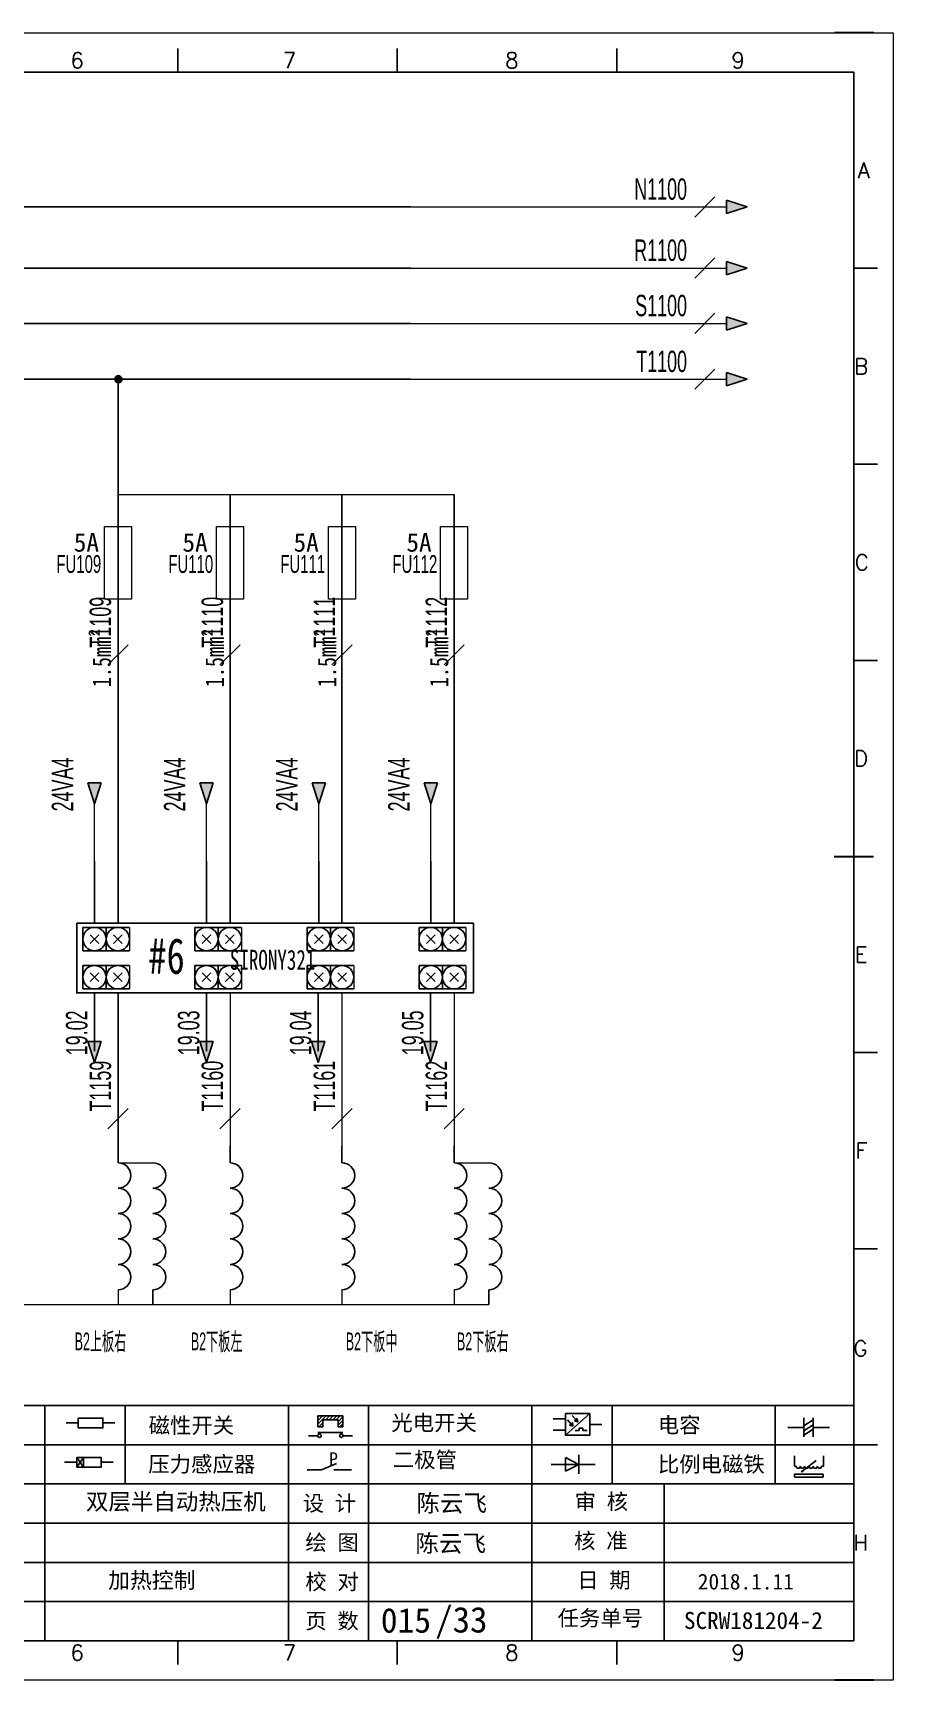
# Model space of a CAD drawing. Extents: x 38255 to 47052, y -6758 to -3353.
# Drawn here: x 39729.6 to 39850.3, y -4820.3 to -4589.3 of the extents above; entities that cross this region are included whole.
import ezdxf
from ezdxf.enums import TextEntityAlignment as Align

# ---------------------------------------------------------------- set-up
doc = ezdxf.new("R2010")
doc.units = 0
doc.header["$MEASUREMENT"] = 0
for name, color, linetype in [('AE_BOR', 1, 'Continuous'), ('Z_OM_OUTLINE', 7, 'Continuous'), ('电气图内容', 7, 'Continuous'), ('细实线层', 7, 'Continuous')]:
    doc.layers.add(name, color=color, linetype=linetype)
doc.layers.add('Dimension', color=3, linetype='Continuous', lineweight=13)
doc.layers.add('frame', color=7, linetype='Continuous', lineweight=15)
doc.styles.add('WD', font='romans.shx', dxfattribs={"bigfont": 'gbcbig.shx'})
doc.styles.add('宋', font='', dxfattribs={"width": 0.7})
doc.styles.add('宋体', font='', dxfattribs={"width": 0.75})
doc.styles.add('工程字', font='')
doc.styles.add('样式 0', font='')
doc.styles.add('样式 8', font='arial.ttf')
doc.styles.add('楷体', font='', dxfattribs={"width": 0.8})
doc.styles.add('汉字', font='')
doc.styles.get('宋').set_extended_font_data('SimSun')
doc.styles.get('宋体').set_extended_font_data('SimSun')
doc.styles.get('工程字').set_extended_font_data('SimSun')
doc.styles.get('样式 0').set_extended_font_data('KaiTi_GB2312')
doc.styles.get('楷体').set_extended_font_data('STFangsong')
doc.styles.get('汉字').set_extended_font_data('新宋体')

# ---------------------------------------------------------------- blocks, each defined once
blk = doc.blocks.new('磁性开关')
at = {"linetype": 'ByBlock'}
h = blk.add_hatch(dxfattribs=at)
h.set_pattern_fill('ANSI31', color=256, scale=0.1, style=0)
h.set_pattern_definition([(45, (0, 0), (-0.224506403, 0.224506403), [])])
h.paths.add_polyline_path([(-1910.88, -776.69), (-1910.88, -775.29), (-1907.69, -775.29), (-1907.69, -776.69), (-1908.31, -776.69), (-1908.31, -775.79), (-1910.25, -775.79), (-1910.25, -776.69)])
for p, q in [((-1910.88, -776.69), (-1910.88, -775.29)), ((-1910.88, -775.29), (-1907.69, -775.29)), ((-1910.88, -776.69), (-1910.25, -776.69)), ((-1910.25, -776.69), (-1910.25, -775.79)), ((-1910.25, -775.79), (-1908.31, -775.79)), ((-1908.31, -776.69), (-1908.31, -775.79)), ((-1908.31, -776.69), (-1907.69, -776.69)), ((-1907.69, -775.29), (-1907.69, -776.69)), ((-1910.91, -777.81), (-1912.09, -777.81)), ((-1910.88, -777.39), (-1907.69, -777.39)), ((-1907.66, -777.81), (-1906.48, -777.81))]:
    blk.add_line(p, q, dxfattribs=at)
for centre in [(-1910.68, -777.81), (-1907.88, -777.81)]:
    blk.add_circle(centre, 0.225, dxfattribs=at)
blk = doc.blocks.new('光电开关')
at = {"linetype": 'ByBlock'}
h = blk.add_hatch(dxfattribs=at)
h.set_pattern_fill('ANSI31', color=256, scale=0.01, style=0)
h.set_pattern_definition([(45, (0.172267, 0), (-0.0224506403, 0.0224506403), [])])
h.paths.add_polyline_path([(-1882.44, -776.34), (-1882.5, -775.91), (-1882.68, -776.07)])
h.paths.add_polyline_path([(-1882.86, -776.23), (-1882.44, -776.34), (-1882.68, -776.07)])
h.paths.add_polyline_path([(-1883.05, -776.88), (-1883.11, -776.45), (-1883.29, -776.61)])
h.paths.add_polyline_path([(-1883.47, -776.77), (-1883.05, -776.88), (-1883.29, -776.61)])
for p, q in [((-1884.01, -775.96), (-1885.56, -775.96)), ((-1880.91, -775.3), (-1884.01, -778.05)), ((-1883.75, -776.09), (-1883.05, -776.88)), ((-1883.11, -776.45), (-1883.47, -776.77)), ((-1883.05, -776.88), (-1883.47, -776.77)), ((-1883.14, -775.55), (-1882.44, -776.34)), ((-1883.05, -776.88), (-1883.11, -776.45)), ((-1882.5, -775.91), (-1882.86, -776.23)), ((-1882.44, -776.34), (-1882.86, -776.23)), ((-1882.44, -776.34), (-1882.5, -775.91)), ((-1879.37, -776.67), (-1880.91, -776.67)), ((-1884.01, -777.39), (-1885.56, -777.39)), ((-1882.78, -777.47), (-1882.23, -777.47)), ((-1882.23, -777.47), (-1882.23, -777.14)), ((-1882.23, -777.14), (-1881.78, -777.14)), ((-1881.78, -777.47), (-1881.78, -777.14)), ((-1881.23, -777.47), (-1881.78, -777.47))]:
    blk.add_line(p, q, dxfattribs=at)
blk.add_lwpolyline([(-1884.01, -775.3), (-1880.91, -775.3), (-1880.91, -778.05), (-1884.01, -778.05)], close=True, dxfattribs=at)
blk = doc.blocks.new('电磁阀线圈')
at = {"linetype": 'ByBlock'}
for p, q in [((-1854.61, -796.54), (-1856.17, -796.54)), ((-1854.61, -795.92), (-1853.75, -797.16)), ((-1853.75, -795.92), (-1854.61, -797.16)), ((-1853.75, -795.92), (-1853.75, -797.16)), ((-1851.53, -796.54), (-1849.97, -796.54))]:
    blk.add_line(p, q, dxfattribs=at)
blk.add_lwpolyline([(-1854.61, -795.92), (-1851.53, -795.92), (-1851.53, -797.16), (-1854.61, -797.16)], close=True, dxfattribs=at)
blk = doc.blocks.new('压力感应器')
at = {"linetype": 'ByBlock'}
for p, q in [((-1815.59, -777.73), (-1813.71, -776.93)), ((-1817.44, -777.73), (-1815.59, -777.73)), ((-1811.78, -777.73), (-1814.05, -777.73))]:
    blk.add_line(p, q, dxfattribs=at)
at = {"linetype": 'ByBlock', "insert": (-1814.65, -775.48), "char_height": 1.68, "width": 1.2242, "attachment_point": 1}
blk.add_mtext('{\\fNSimSun|b0|i0|c134|p49;P}', dxfattribs=at)
blk = doc.blocks.new('二极管')
at = {"linetype": 'ByBlock'}
for p, q in [((-1787.52, -776.77), (-1781.92, -776.77)), ((-1783.97, -776.77), (-1785.69, -775.9)), ((-1785.69, -775.9), (-1785.69, -777.65)), ((-1783.97, -776.77), (-1785.69, -777.65)), ((-1783.97, -777.99), (-1783.97, -775.56))]:
    blk.add_line(p, q, dxfattribs=at)
blk = doc.blocks.new('电容')
at = {"linetype": 'ByBlock'}
for p, q in [((-1756.08, -782.99), (-1756.08, -780.56)), ((-1754.86, -780.79), (-1756.08, -781.55)), ((-1754.86, -782.99), (-1754.86, -780.56)), ((-1756.08, -781.77), (-1758.13, -781.77)), ((-1754.86, -781.44), (-1756.08, -782.2)), ((-1754.86, -781.99), (-1756.08, -782.75)), ((-1754.86, -781.77), (-1752.81, -781.77))]:
    blk.add_line(p, q, dxfattribs=at)
blk = doc.blocks.new('比例电磁阀')
at = {"linetype": 'ByBlock'}
for p, q in [((-1757.26, -775.38), (-1757.26, -776.71)), ((-1757.26, -776.71), (-1757.05, -776.71)), ((-1754.5, -775.98), (-1756.35, -777.44)), ((-1753.58, -776.71), (-1753.8, -776.71)), ((-1753.58, -775.38), (-1753.58, -776.71)), ((-1753.6, -777.73), (-1757.25, -777.73)), ((-1757.25, -778.13), (-1757.25, -777.73)), ((-1753.6, -778.13), (-1757.25, -778.13)), ((-1756.35, -777.44), (-1756.25, -777.25)), ((-1756.35, -777.44), (-1756.15, -777.38)), ((-1756.15, -777.38), (-1756.25, -777.25)), ((-1753.6, -777.73), (-1753.6, -778.13))]:
    blk.add_line(p, q, dxfattribs=at)
for centre in [(-1756.78, -776.71), (-1756.24, -776.71), (-1755.7, -776.71), (-1755.15, -776.71), (-1754.61, -776.71), (-1754.07, -776.71)]:
    blk.add_arc(centre, 0.271, 180, 0, dxfattribs=at)
blk = doc.blocks.new('电阻')
at = {"linetype": 'ByBlock'}
for p, q in [((-3.09, 0), (-1.57, 0)), ((1.57, 0), (3.09, 0))]:
    blk.add_line(p, q, dxfattribs=at)
blk.add_lwpolyline([(-1.57, 0.63), (1.57, 0.63), (1.57, -0.63), (-1.57, -0.63)], close=True, dxfattribs=at)
blk = doc.blocks.new('电控横A4')
for p, q in [((292, -5), (5, -5)), ((292, -205), (292, -5)), ((10.03, -205), (289.53, -205)), ((130.8, -205), (190.75, -205)), ((190.75, -205), (259.54, -205))]:
    blk.add_line(p, q)
at = {"linetype": 'ByBlock'}
for p, q in [((292, -175), (5, -175)), ((292, -180), (5, -180)), ((292, -185), (5, -185)), ((292, -190), (5, -190)), ((292, -195), (5, -195)), ((292, -200), (168.03, -200))]:
    blk.add_line(p, q, dxfattribs=at)
at = {"color": 0, "lineweight": -2}
for p, q in [((188.84, -175), (188.84, -185)), ((199.08, -175), (199.08, -185)), ((219.89, -175), (219.89, -185)), ((230.12, -175), (230.12, -185)), ((250.93, -175), (250.93, -185)), ((261.17, -175), (261.17, -185)), ((281.98, -175), (281.98, -185)), ((188.84, -185), (188.84, -204.92)), ((219.89, -185), (219.89, -205)), ((230.12, -185), (230.12, -205)), ((250.93, -185), (250.93, -205)), ((267.79, -185), (267.79, -205))]:
    blk.add_line(p, q, dxfattribs=at)
at = {"color": 0, "ltscale": 2}
for p, q in [((292, -205), (292, -183.55)), ((259.54, -205), (289.53, -205)), ((259.54, -205), (292, -205))]:
    blk.add_line(p, q, dxfattribs=at)
at = {"layer": 'AE_BOR', "color": 1, "lineweight": 15}
for p, q in [((0, 0), (297, 0)), ((297, 0), (297, -210)), ((297, -210), (0, -210))]:
    blk.add_line(p, q, dxfattribs=at)
at = {"layer": 'AE_BOR'}
for p, q in [((205.78, -5), (205.78, -2)), ((233.78, -5), (233.78, -2)), ((261.78, -5), (261.78, -2)), ((292, -30), (295, -30)), ((292, -55), (295, -55)), ((292, -80), (295, -80)), ((292, -130), (295, -130)), ((292, -155), (295, -155)), ((292, -180), (295, -180)), ((205.78, -205), (205.78, -208)), ((233.78, -205), (233.78, -208)), ((261.78, -205), (261.78, -208))]:
    blk.add_line(p, q, dxfattribs=at)
at = {"layer": 'AE_BOR', "lineweight": 30}
for p, q in [((294.53, 0), (289.53, 0)), ((294.53, -210), (289.53, -210))]:
    blk.add_line(p, q, dxfattribs=at)
at = {"layer": 'AE_BOR', "color": 2, "lineweight": 30}
blk.add_line((289.5, -105), (294.5, -105), dxfattribs=at)
at = {"linetype": 'ByBlock'}
for name, p in [('磁性开关', (2134.53, 598.96)), ('光电开关', (2139.22, 599.27)), ('电容', (2041.69, 603.98)), ('电磁阀线圈', (2047.53, 614.3)), ('压力感应器', (2039.72, 594.52)), ('二极管', (2040.91, 594.27)), ('比例电磁阀', (2041.69, 593.98))]:
    blk.add_blockref(name, p, dxfattribs=at)
blk.add_blockref('电阻', (194.66, -177.22))
at = {"char_height": 2, "attachment_point": 1, "style": '汉字'}
for s, insert in [('{\\fKaiTi_GB2312|b0|i0|c134|p49;磁性开关}', (202.07, -176.53)), ('{\\fKaiTi_GB2312|b0|i0|c134|p49;光电开关}', (233.02, -176.19)), ('{\\fKaiTi_GB2312|b0|i0|c134|p49;电容}', (267, -176.48)), ('{\\fKaiTi_GB2312|b0|i0|c134|p49;压力感应器}', (202.02, -181.47)), ('{\\fKaiTi_GB2312|b0|i0|c134|p49;二极管}', (233.2, -180.91)), ('{\\fKaiTi_GB2312|b0|i0|c134|p49;比例电磁铁}', (267, -181.48)), ('{\\fKaiTi_GB2312|b0|i0|c134|p0;设 计}', (221.72, -186.46)), ('{\\fKaiTi_GB2312|b0|i0|c134|p0;审 核}', (256.39, -186.25)), ('{\\fKaiTi_GB2312|b0|i0|c134|p0;核 准}', (256.32, -191.25)), ('{\\fKaiTi_GB2312|b0|i0|c134|p0;绘 图}', (222.05, -191.46)), ('{\\fKaiTi_GB2312|b0|i0|c134|p0;校 对}', (222.05, -196.46)), ('{\\fKaiTi_GB2312|b0|i0|c134|p0;日 期}', (256.72, -196.25)), ('{\\fKaiTi_GB2312|b0|i0|c134|p0;页 数}', (222.05, -201.46)), ('{\\fKaiTi_GB2312|b0|i0|c134|p0;任务单号}', (254.22, -201.1))]:
    blk.add_mtext(s, dxfattribs=dict(at, insert=insert))
at = {"attachment_point": 1}
for s, insert, char_height, width in [('{\\fSimSun|b0|i0|c134|p2;双层半自动热压机}', (194.08, -186.2), 2.1, 34.3007), ('{\\fKaiTi_GB2312|b0|i0|c134|p49;陈云飞', (236.21, -186.34), 2.2, 21.4865), ('{\\fKaiTi_GB2312|b0|i0|c134|p49;陈云飞}', (236.08, -191.47), 2.2, 20.0113), ('{\\fKaiTi_GB2312|b0|i0|c134|p49;2018.1.11}', (272.1, -196.45), 2, 60.2542)]:
    blk.add_mtext(s, dxfattribs=dict(at, insert=insert, char_height=char_height, width=width))
at = {"layer": 'AE_BOR', "style": 'WD'}
for s, p in [('6', (192.94, -4.5)), ('7', (220.04, -4.5)), ('8', (248.37, -4.5)), ('9', (277.23, -4.5)), ('6', (192.94, -207.5)), ('7', (220.04, -207.5)), ('8', (248.37, -207.5)), ('9', (277.23, -207.5))]:
    blk.add_text(s, height=2, dxfattribs=at).set_placement(p, align=Align.CENTER)
for s, p in [('A', (294.03, -17.5)), ('B', (293.84, -42.5)), ('C', (293.93, -67.5)), ('D', (293.84, -92.5)), ('E', (293.74, -117.5)), ('F', (293.74, -142.5)), ('F', (293.74, -142.5)), ('G', (293.74, -167.72)), ('H', (293.84, -192.5))]:
    blk.add_text(s, height=2, dxfattribs=at).set_placement(p, align=Align.MIDDLE_RIGHT)
at = {"layer": 'frame', "lineweight": 0, "insert": (236.38, -200.67), "char_height": 3.271, "width": 42.6764, "attachment_point": 1, "style": '样式 0'}
blk.add_mtext(' /33', dxfattribs=at)
at = {"layer": '电气图内容', "color": 7, "insert": (270.63, -201.32), "char_height": 2.3665, "attachment_point": 1}
blk.add_mtext('\\pxi-0.125,sm1,ql;{\\f宋体|b0|i0|c134|p2;\\H0.916667x;\\C256;SCRW181204-2^I^I^I', dxfattribs=at)

msp = doc.modelspace()

# ---------------------------------------------------------------- hatches: boundary and pattern name
for points in [[(39826.913, -4614.632), (39826.913, -4612.762), (39829.831, -4613.697)], [(39826.913, -4623.198), (39826.913, -4621.327), (39829.831, -4622.263)], [(39826.913, -4630.994), (39826.913, -4629.124), (39829.831, -4630.059)], [(39826.913, -4636.92), (39829.831, -4637.855), (39826.913, -4638.79)], [(39737.312, -4694.483), (39738.247, -4697.401), (39739.182, -4694.483)], [(39753.047, -4694.483), (39753.982, -4697.401), (39754.918, -4694.483)], [(39768.785, -4694.483), (39769.72, -4697.401), (39770.655, -4694.483)], [(39784.495, -4694.483), (39785.43, -4697.401), (39786.365, -4694.483)], [(39737.312, -4730.755), (39738.247, -4733.674), (39739.182, -4730.755)], [(39753.017, -4730.755), (39753.952, -4733.674), (39754.888, -4730.755)], [(39768.722, -4730.755), (39769.658, -4733.674), (39770.593, -4730.755)], [(39784.447, -4730.755), (39785.383, -4733.674), (39786.318, -4730.755)]]:
    msp.add_hatch(color=256).paths.add_polyline_path(points)
at = {"lineweight": -2}
h = msp.add_hatch(color=0, dxfattribs=at)
edge = h.paths.add_edge_path()
edge.add_arc((39741.625, -4637.859), 0.5, 0, 360)

# ---------------------------------------------------------------- linework, layer by layer
for p, q in [((39826.913, -4612.762), (39826.913, -4614.632)), ((39829.831, -4613.697), (39826.913, -4612.762)), ((39829.831, -4613.697), (39826.913, -4614.632)), ((39563.256, -4622.263), (39782.64, -4622.267)), ((39826.913, -4621.327), (39826.913, -4623.198)), ((39829.831, -4622.263), (39826.913, -4621.327)), ((39829.831, -4622.263), (39826.913, -4623.198)), ((39826.913, -4629.124), (39826.913, -4630.994)), ((39829.831, -4630.059), (39826.913, -4629.124)), ((39563.256, -4630.025), (39782.64, -4630.063)), ((39829.831, -4630.059), (39826.913, -4630.994)), ((39563.256, -4637.859), (39782.64, -4637.859)), ((39829.831, -4637.855), (39826.913, -4636.92)), ((39826.913, -4636.92), (39826.913, -4638.79)), ((39829.831, -4637.855), (39826.913, -4638.79)), ((39741.571, -4685.883), (39741.571, -4704.445)), ((39757.276, -4685.883), (39757.276, -4706.445)), ((39772.981, -4685.883), (39772.981, -4714.153)), ((39788.706, -4685.883), (39788.706, -4714.153)), ((39738.247, -4697.401), (39737.312, -4694.483)), ((39739.182, -4694.483), (39737.312, -4694.483)), ((39738.247, -4697.401), (39739.182, -4694.483)), ((39753.982, -4697.401), (39753.047, -4694.483)), ((39754.918, -4694.483), (39753.047, -4694.483)), ((39753.982, -4697.401), (39754.918, -4694.483)), ((39769.72, -4697.401), (39768.785, -4694.483)), ((39770.655, -4694.483), (39768.785, -4694.483)), ((39769.72, -4697.401), (39770.655, -4694.483)), ((39785.43, -4697.401), (39784.495, -4694.483)), ((39786.365, -4694.483), (39784.495, -4694.483)), ((39785.43, -4697.401), (39786.365, -4694.483)), ((39738.247, -4705.445), (39738.247, -4714.153)), ((39753.982, -4705.445), (39753.982, -4714.153)), ((39769.72, -4705.445), (39769.72, -4714.153)), ((39785.43, -4705.445), (39785.43, -4714.153)), ((39741.571, -4706.445), (39741.571, -4714.153)), ((39757.276, -4706.445), (39757.276, -4714.153)), ((39738.247, -4732.119), (39738.247, -4723.928)), ((39741.571, -4723.928), (39741.571, -4747.746)), ((39753.952, -4732.119), (39753.952, -4723.928)), ((39769.658, -4732.119), (39769.658, -4723.928)), ((39785.383, -4732.119), (39785.383, -4723.928)), ((39739.182, -4730.755), (39737.312, -4730.755)), ((39738.247, -4733.674), (39737.312, -4730.755)), ((39738.247, -4733.674), (39739.182, -4730.755)), ((39754.888, -4730.755), (39753.017, -4730.755)), ((39753.952, -4733.674), (39753.017, -4730.755)), ((39753.952, -4733.674), (39754.888, -4730.755)), ((39770.593, -4730.755), (39768.722, -4730.755)), ((39769.658, -4733.674), (39768.722, -4730.755)), ((39769.658, -4733.674), (39770.593, -4730.755)), ((39785.383, -4733.674), (39784.447, -4730.755)), ((39786.318, -4730.755), (39784.447, -4730.755)), ((39785.383, -4733.674), (39786.318, -4730.755)), ((39741.571, -4747.746), (39741.571, -4746.943)), ((39757.276, -4747.746), (39757.276, -4745.392)), ((39772.981, -4747.746), (39772.981, -4745.392)), ((39788.706, -4747.746), (39788.706, -4745.392)), ((39746.465, -4765.562), (39746.465, -4767.614)), ((39746.465, -4765.562), (39746.465, -4767.614)), ((39793.601, -4765.562), (39793.601, -4767.614)), ((39793.601, -4765.562), (39793.601, -4767.614))]:
    msp.add_line(p, q)
at = {"color": 0}
msp.add_line((39782.64, -4613.701), (39563.256, -4613.697), dxfattribs=at)
at = {"color": 0, "ltscale": 2}
for p, q in [((39741.571, -4685.883), (39741.571, -4637.859)), ((39757.276, -4685.883), (39757.276, -4654.04)), ((39772.981, -4685.883), (39772.981, -4654.04)), ((39788.706, -4685.883), (39788.706, -4654.04)), ((39741.571, -4706.445), (39741.571, -4685.883)), ((39757.276, -4706.445), (39757.276, -4685.883)), ((39772.981, -4714.153), (39772.981, -4685.883)), ((39788.706, -4714.153), (39788.706, -4685.883)), ((39741.571, -4714.153), (39741.571, -4706.445)), ((39757.276, -4714.153), (39757.276, -4706.445))]:
    msp.add_line(p, q, dxfattribs=at)
at = {"lineweight": -2}
for p, q in [((39736.628, -4714.735), (39736.628, -4718.011)), ((39739.904, -4714.735), (39739.904, -4718.011)), ((39739.904, -4714.735), (39739.904, -4718.011)), ((39752.344, -4714.735), (39752.344, -4718.011)), ((39755.62, -4714.735), (39755.62, -4718.011)), ((39755.62, -4714.735), (39755.62, -4718.011)), ((39768.082, -4714.735), (39768.082, -4718.011)), ((39771.358, -4714.735), (39771.358, -4718.011)), ((39771.358, -4714.735), (39771.358, -4718.011)), ((39783.792, -4714.735), (39783.792, -4718.011)), ((39787.068, -4714.735), (39787.068, -4718.011)), ((39787.068, -4714.735), (39787.068, -4718.011)), ((39736.628, -4720.091), (39736.628, -4723.367)), ((39739.904, -4720.091), (39739.904, -4723.367)), ((39739.904, -4720.091), (39739.904, -4723.367)), ((39752.344, -4720.091), (39752.344, -4723.367)), ((39755.62, -4720.091), (39755.62, -4723.367)), ((39755.62, -4720.091), (39755.62, -4723.367)), ((39768.082, -4720.091), (39768.082, -4723.367)), ((39771.358, -4720.091), (39771.358, -4723.367)), ((39771.358, -4720.091), (39771.358, -4723.367)), ((39783.792, -4720.091), (39783.792, -4723.367)), ((39787.068, -4720.091), (39787.068, -4723.367)), ((39787.068, -4720.091), (39787.068, -4723.367))]:
    msp.add_line(p, q, dxfattribs=at)
at = {"lineweight": 0}
for p, q in [((39757.276, -4723.928), (39757.276, -4745.392)), ((39772.981, -4723.928), (39772.981, -4745.392)), ((39788.706, -4723.928), (39788.706, -4745.392))]:
    msp.add_line(p, q, dxfattribs=at)
msp.add_lwpolyline([(39735.773, -4714.153), (39791.409, -4714.153), (39791.409, -4723.928), (39735.773, -4723.928)], close=True)
at = {"color": 0, "lineweight": -2}
msp.add_circle((39741.625, -4637.859), 0.5, dxfattribs=at)
for centre in [(39741.571, -4749.527), (39746.465, -4749.527), (39757.276, -4749.527), (39772.981, -4749.527), (39788.706, -4749.527), (39793.601, -4749.527), (39741.571, -4753.091), (39746.465, -4753.091), (39757.276, -4753.091), (39772.981, -4753.091), (39788.706, -4753.091), (39793.601, -4753.091), (39741.571, -4756.654), (39746.465, -4756.654), (39757.276, -4756.654), (39772.981, -4756.654), (39788.706, -4756.654), (39793.601, -4756.654), (39741.571, -4760.217), (39746.465, -4760.217), (39757.276, -4760.217), (39772.981, -4760.217), (39788.706, -4760.217), (39793.601, -4760.217), (39741.571, -4763.781), (39746.465, -4763.781), (39757.276, -4763.781), (39772.981, -4763.781), (39788.706, -4763.781), (39793.601, -4763.781)]:
    msp.add_arc(centre, 1.782, 270, 90)
at = {"layer": 'Dimension', "lineweight": 0}
for p, q in [((39822.452, -4615.111), (39825.28, -4612.283)), ((39822.452, -4623.677), (39825.28, -4620.848)), ((39822.452, -4631.439), (39825.28, -4628.61)), ((39822.452, -4639.273), (39825.28, -4636.445)), ((39740.156, -4677.916), (39742.985, -4675.088)), ((39755.862, -4677.916), (39758.69, -4675.088)), ((39771.567, -4677.916), (39774.395, -4675.088)), ((39787.292, -4677.916), (39790.12, -4675.088)), ((39740.156, -4742.979), (39742.985, -4740.15)), ((39755.862, -4742.979), (39758.69, -4740.15)), ((39771.567, -4742.979), (39774.395, -4740.15)), ((39787.292, -4742.979), (39790.12, -4740.15))]:
    msp.add_line(p, q, dxfattribs=at)
at = {"layer": 'Dimension', "color": 0, "lineweight": 0}
for points in [[(39739.673, -4658.512), (39743.468, -4658.512), (39743.468, -4668.683), (39739.673, -4668.683)], [(39755.379, -4658.512), (39759.173, -4658.512), (39759.173, -4668.683), (39755.379, -4668.683)], [(39771.084, -4658.512), (39774.878, -4658.512), (39774.878, -4668.683), (39771.084, -4668.683)], [(39786.809, -4658.512), (39790.603, -4658.512), (39790.603, -4668.683), (39786.809, -4668.683)]]:
    msp.add_lwpolyline(points, close=True, dxfattribs=at)
at = {"layer": 'frame', "lineweight": 0}
for p, q in [((39782.64, -4613.701), (39826.913, -4613.697)), ((39782.64, -4622.267), (39826.913, -4622.267)), ((39782.64, -4630.063), (39826.913, -4630.059)), ((39782.64, -4637.859), (39826.913, -4637.859)), ((39743.18, -4714.735), (39743.18, -4718.011)), ((39758.896, -4714.735), (39758.896, -4718.011)), ((39774.634, -4714.735), (39774.634, -4718.011)), ((39790.344, -4714.735), (39790.344, -4718.011)), ((39743.18, -4720.091), (39743.18, -4723.367)), ((39758.896, -4720.091), (39758.896, -4723.367)), ((39774.634, -4720.091), (39774.634, -4723.367)), ((39790.344, -4720.091), (39790.344, -4723.367)), ((39741.571, -4747.746), (39746.465, -4747.746)), ((39788.706, -4747.746), (39793.601, -4747.746)), ((39741.571, -4765.562), (39741.571, -4767.614)), ((39757.276, -4765.562), (39757.276, -4767.614)), ((39772.981, -4765.562), (39772.981, -4767.614)), ((39772.981, -4767.614), (39793.601, -4767.614)), ((39788.706, -4765.562), (39788.706, -4767.614))]:
    msp.add_line(p, q, dxfattribs=at)
at = {"layer": 'frame', "color": 0, "lineweight": 0}
for p, q in [((39738.247, -4705.445), (39738.247, -4697.401)), ((39753.982, -4705.445), (39753.982, -4697.401)), ((39769.72, -4705.445), (39769.72, -4697.401)), ((39785.43, -4705.445), (39785.43, -4697.401))]:
    msp.add_line(p, q, dxfattribs=at)
at = {"layer": 'Z_OM_OUTLINE'}
for p, q in [((39739.904, -4714.735), (39736.628, -4714.735)), ((39737.653, -4716.987), (39738.88, -4715.76)), ((39738.88, -4716.987), (39737.653, -4715.76)), ((39743.18, -4714.735), (39739.904, -4714.735)), ((39740.929, -4716.987), (39742.156, -4715.76)), ((39742.156, -4716.987), (39740.929, -4715.76)), ((39755.62, -4714.735), (39752.344, -4714.735)), ((39753.369, -4716.987), (39754.596, -4715.76)), ((39754.596, -4716.987), (39753.369, -4715.76)), ((39758.896, -4714.735), (39755.62, -4714.735)), ((39756.645, -4716.987), (39757.872, -4715.76)), ((39757.872, -4716.987), (39756.645, -4715.76)), ((39771.358, -4714.735), (39768.082, -4714.735)), ((39769.107, -4716.987), (39770.333, -4715.76)), ((39770.333, -4716.987), (39769.107, -4715.76)), ((39774.634, -4714.735), (39771.358, -4714.735)), ((39772.383, -4716.987), (39773.609, -4715.76)), ((39773.609, -4716.987), (39772.383, -4715.76)), ((39787.068, -4714.735), (39783.792, -4714.735)), ((39784.817, -4716.987), (39786.043, -4715.76)), ((39786.043, -4716.987), (39784.817, -4715.76)), ((39790.344, -4714.735), (39787.068, -4714.735)), ((39788.093, -4716.987), (39789.319, -4715.76)), ((39789.319, -4716.987), (39788.093, -4715.76)), ((39736.628, -4718.011), (39739.904, -4718.011)), ((39739.904, -4718.011), (39743.18, -4718.011)), ((39752.344, -4718.011), (39755.62, -4718.011)), ((39755.62, -4718.011), (39758.896, -4718.011)), ((39768.082, -4718.011), (39771.358, -4718.011)), ((39771.358, -4718.011), (39774.634, -4718.011)), ((39783.792, -4718.011), (39787.068, -4718.011)), ((39787.068, -4718.011), (39790.344, -4718.011)), ((39739.904, -4720.091), (39736.628, -4720.091)), ((39737.653, -4722.343), (39738.88, -4721.116)), ((39738.88, -4722.343), (39737.653, -4721.116)), ((39743.18, -4720.091), (39739.904, -4720.091)), ((39740.929, -4722.343), (39742.156, -4721.116)), ((39742.156, -4722.343), (39740.929, -4721.116)), ((39755.62, -4720.091), (39752.344, -4720.091)), ((39753.369, -4722.343), (39754.596, -4721.116)), ((39754.596, -4722.343), (39753.369, -4721.116)), ((39758.896, -4720.091), (39755.62, -4720.091)), ((39756.645, -4722.343), (39757.872, -4721.116)), ((39757.872, -4722.343), (39756.645, -4721.116)), ((39771.358, -4720.091), (39768.082, -4720.091)), ((39769.107, -4722.343), (39770.333, -4721.116)), ((39770.333, -4722.343), (39769.107, -4721.116)), ((39774.634, -4720.091), (39771.358, -4720.091)), ((39772.383, -4722.343), (39773.609, -4721.116)), ((39773.609, -4722.343), (39772.383, -4721.116)), ((39787.068, -4720.091), (39783.792, -4720.091)), ((39784.817, -4722.343), (39786.043, -4721.116)), ((39786.043, -4722.343), (39784.817, -4721.116)), ((39790.344, -4720.091), (39787.068, -4720.091)), ((39788.093, -4722.343), (39789.319, -4721.116)), ((39789.319, -4722.343), (39788.093, -4721.116)), ((39736.628, -4723.367), (39739.904, -4723.367)), ((39739.904, -4723.367), (39743.18, -4723.367)), ((39752.344, -4723.367), (39755.62, -4723.367)), ((39755.62, -4723.367), (39758.896, -4723.367)), ((39768.082, -4723.367), (39771.358, -4723.367)), ((39771.358, -4723.367), (39774.634, -4723.367)), ((39783.792, -4723.367), (39787.068, -4723.367)), ((39787.068, -4723.367), (39790.344, -4723.367))]:
    msp.add_line(p, q, dxfattribs=at)
for centre in [(39738.266, -4716.373), (39741.542, -4716.373), (39753.982, -4716.373), (39757.258, -4716.373), (39769.72, -4716.373), (39772.996, -4716.373), (39785.43, -4716.373), (39788.706, -4716.373), (39738.266, -4721.729), (39741.542, -4721.729), (39753.982, -4721.729), (39757.258, -4721.729), (39769.72, -4721.729), (39772.996, -4721.729), (39785.43, -4721.729), (39788.706, -4721.729)]:
    msp.add_circle(centre, 1.637, dxfattribs=at)
at = {"layer": '细实线层', "lineweight": 0}
for p, q in [((39741.571, -4654.04), (39788.706, -4654.04)), ((39588.304, -4767.614), (39772.981, -4767.614))]:
    msp.add_line(p, q, dxfattribs=at)

# ---------------------------------------------------------------- block references
at = {"xscale": 1.1, "yscale": 1.1, "zscale": 1.1}
msp.add_blockref('电控横A4', (39523.582, -4589.295), dxfattribs=at)

# ---------------------------------------------------------------- texts
at = {"style": '宋体', "width": 0.75}
msp.add_text('#6', height=5, dxfattribs=at).set_placement((39748.371, -4721.243), align=Align.CENTER)
at = {"color": 3, "lineweight": 0, "style": '样式 8', "width": 0.5}
for s, p in [('B2上板右', (39739.111, -4772.758)), ('B2下板左', (39755.408, -4772.758)), ('B2下板中', (39777.142, -4772.758)), ('B2下板右', (39792.736, -4772.758))]:
    msp.add_text(s, height=2.5, dxfattribs=at).set_placement(p, align=Align.MIDDLE)
at = {"lineweight": 0, "insert": (39757.248, -4717.884), "char_height": 2.8, "width": 26.02407, "attachment_point": 1, "style": '宋'}
msp.add_mtext('SIRONY321', dxfattribs=at)
at = {"color": 6, "lineweight": 0, "style": '样式 8', "width": 0.6}
for tag, p in [('FU109', (39739.207, -4665.025)), ('FU110', (39754.913, -4665.025)), ('FU111', (39770.618, -4665.025)), ('FU112', (39786.343, -4665.025))]:
    msp.add_attdef(tag, text='', height=2.5, dxfattribs=at).set_placement(p, align=Align.RIGHT)
at = {"layer": 'Dimension', "lineweight": 0, "style": '样式 8', "width": 0.6}
for s, p in [('N1100', (39821.381, -4612.697)), ('R1100', (39821.381, -4621.262)), ('S1100', (39821.381, -4629.024)), ('T1100', (39821.381, -4636.859))]:
    msp.add_text(s, height=3, dxfattribs=at).set_placement(p, align=Align.RIGHT)
for s, p in [('T1109', (39740.586, -4675.502)), ('T1110', (39756.291, -4675.502)), ('T1111', (39771.997, -4675.502)), ('T1112', (39787.722, -4675.502)), ('24VA4', (39735.272, -4698.475)), ('24VA4', (39751.007, -4698.475)), ('24VA4', (39766.745, -4698.475)), ('24VA4', (39782.455, -4698.475)), ('19.02', (39737.262, -4732.674)), ('19.03', (39752.968, -4732.674)), ('19.04', (39768.673, -4732.674)), ('19.05', (39784.398, -4732.674)), ('T1159', (39740.586, -4740.564)), ('T1160', (39756.291, -4740.564)), ('T1161', (39771.997, -4740.564)), ('T1162', (39787.722, -4740.564))]:
    msp.add_text(s, height=3, rotation=90, dxfattribs=at).set_placement(p)
at = {"layer": 'frame', "color": 0, "lineweight": 0, "char_height": 2.6, "width": 0.32001, "attachment_point": 1, "style": '工程字'}
for insert in [(39735.358, -4659.448), (39750.599, -4659.448), (39766.184, -4659.448), (39782.015, -4659.448)]:
    msp.add_mtext('{5A}', dxfattribs=dict(at, insert=insert))
at = {"layer": 'frame', "color": 0, "lineweight": 0}
note = msp.add_mtext_dynamic_manual_height_columns('1.5mm²', width=7.45021, gutter_width=0.766, heights=[1.611, 0], dxfattribs=dict(at, insert=(39737.971, -4689.275), char_height=2.6, attachment_point=1, rotation=90, style='楷体'))
note = msp.add_mtext_dynamic_manual_height_columns('1.5mm²', width=7.45021, gutter_width=0.766, heights=[1.611, 0], dxfattribs=dict(at, insert=(39753.807, -4689.275), char_height=2.6, attachment_point=1, rotation=90, style='楷体'))
note = msp.add_mtext_dynamic_manual_height_columns('1.5mm²', width=7.45021, gutter_width=0.766, heights=[1.611, 0], dxfattribs=dict(at, insert=(39769.564, -4689.275), char_height=2.6, attachment_point=1, rotation=90, style='楷体'))
note = msp.add_mtext_dynamic_manual_height_columns('1.5mm²', width=7.45021, gutter_width=0.766, heights=[1.611, 0], dxfattribs=dict(at, insert=(39785.289, -4689.275), char_height=2.6, attachment_point=1, rotation=90, style='楷体'))
at = {"layer": 'frame', "lineweight": 0, "insert": (39740.182, -4805.173), "char_height": 2.24553, "width": 33.71573, "attachment_point": 1}
msp.add_mtext('{\\fKaiTi_GB2312|b0|i0|c134|p49;\\H0.999999x;加热控制}', dxfattribs=at)
at = {"layer": 'frame', "lineweight": 0, "insert": (39778.428, -4810.195), "char_height": 3.4547, "width": 17.21263, "attachment_point": 1, "style": '样式 0'}
msp.add_mtext('015', dxfattribs=at)

doc.saveas('drawing.dxf')
